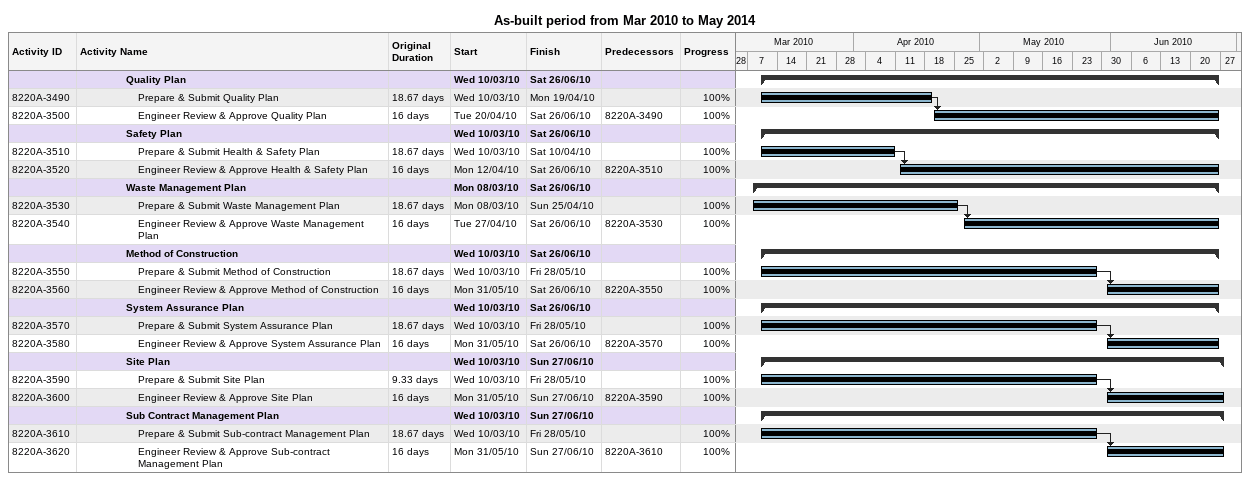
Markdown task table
As-built period from Mar 2010 to May 2014

| ID | Level | Task | Original duration | Start | Finish | Predecessors | % complete |
|---|---|---|---|---|---|---|---|
|  | 5 | **Quality Plan** |  | 2010-03-10 | 2010-06-26 |  |  |
| 8220A-3490 | 6 | Prepare & Submit Quality Plan | 18.67d | 2010-03-10 | 2010-04-19 |  | 100 |
| 8220A-3500 | 6 | Engineer Review & Approve Quality Plan | 16d | 2010-04-20 | 2010-06-26 | 8220A-3490 | 100 |
|  | 5 | **Safety Plan** |  | 2010-03-10 | 2010-06-26 |  |  |
| 8220A-3510 | 6 | Prepare & Submit Health & Safety Plan | 18.67d | 2010-03-10 | 2010-04-10 |  | 100 |
| 8220A-3520 | 6 | Engineer Review & Approve Health & Safety Plan | 16d | 2010-04-12 | 2010-06-26 | 8220A-3510 | 100 |
|  | 5 | **Waste Management Plan** |  | 2010-03-08 | 2010-06-26 |  |  |
| 8220A-3530 | 6 | Prepare & Submit Waste Management Plan | 18.67d | 2010-03-08 | 2010-04-25 |  | 100 |
| 8220A-3540 | 6 | Engineer Review & Approve Waste Management Plan | 16d | 2010-04-27 | 2010-06-26 | 8220A-3530 | 100 |
|  | 5 | **Method of Construction** |  | 2010-03-10 | 2010-06-26 |  |  |
| 8220A-3550 | 6 | Prepare & Submit Method of Construction | 18.67d | 2010-03-10 | 2010-05-28 |  | 100 |
| 8220A-3560 | 6 | Engineer Review & Approve Method of Construction | 16d | 2010-05-31 | 2010-06-26 | 8220A-3550 | 100 |
|  | 5 | **System Assurance Plan** |  | 2010-03-10 | 2010-06-26 |  |  |
| 8220A-3570 | 6 | Prepare & Submit System Assurance Plan | 18.67d | 2010-03-10 | 2010-05-28 |  | 100 |
| 8220A-3580 | 6 | Engineer Review & Approve System Assurance Plan | 16d | 2010-05-31 | 2010-06-26 | 8220A-3570 | 100 |
|  | 5 | **Site Plan** |  | 2010-03-10 | 2010-06-27 |  |  |
| 8220A-3590 | 6 | Prepare & Submit Site Plan | 9.33d | 2010-03-10 | 2010-05-28 |  | 100 |
| 8220A-3600 | 6 | Engineer Review & Approve Site Plan | 16d | 2010-05-31 | 2010-06-27 | 8220A-3590 | 100 |
|  | 5 | **Sub Contract Management Plan** |  | 2010-03-10 | 2010-06-27 |  |  |
| 8220A-3610 | 6 | Prepare & Submit Sub-contract Management Plan | 18.67d | 2010-03-10 | 2010-05-28 |  | 100 |
| 8220A-3620 | 6 | Engineer Review & Approve Sub-contract Management Plan | 16d | 2010-05-31 | 2010-06-27 | 8220A-3610 | 100 |
